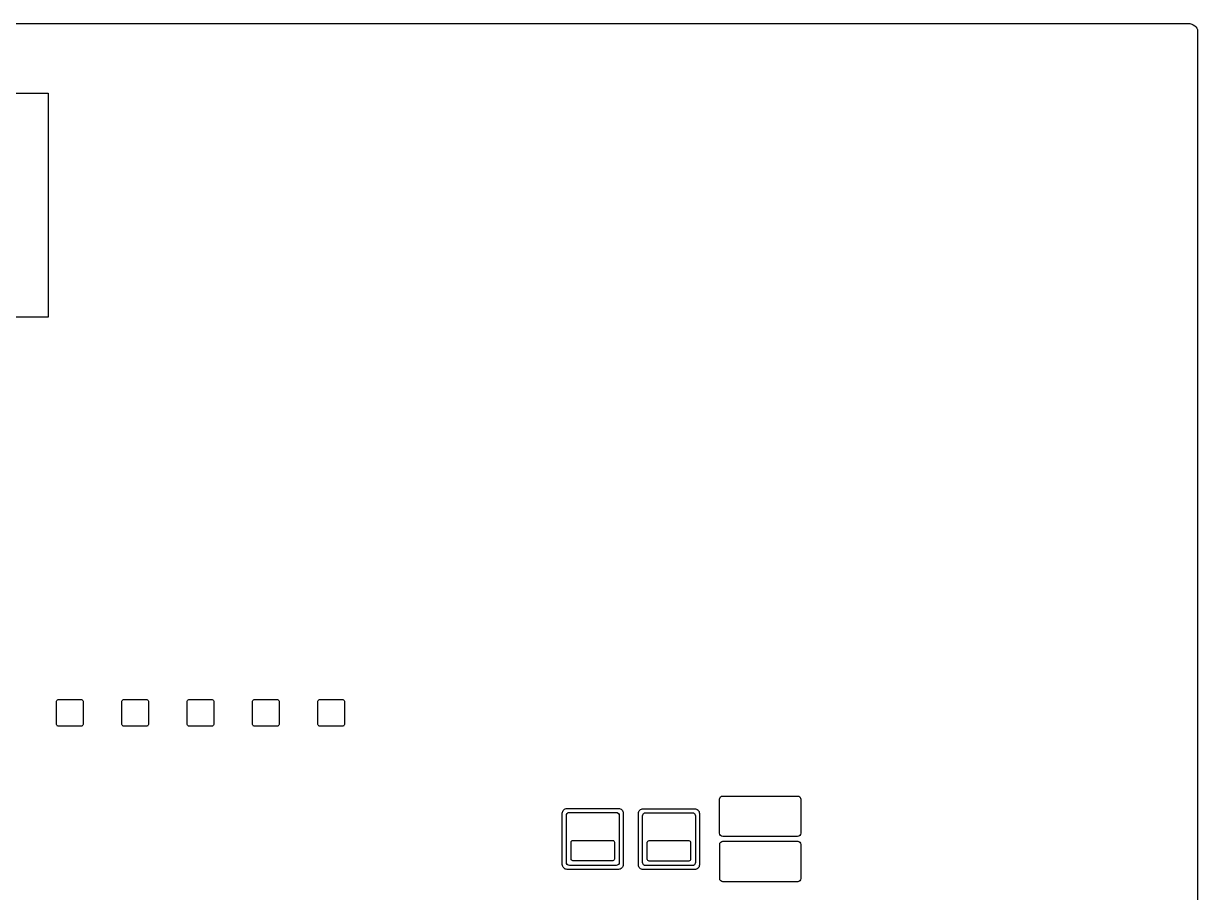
# Model space of a CAD drawing. Extents: x -788 to 2144, y -405 to 1340.
# Drawn here: x 1106 to 2144, y 572 to 1340 of the extents above; entities that cross this region are included whole.
import ezdxf

# ---------------------------------------------------------------- set-up
doc = ezdxf.new("R2010")
doc.units = 0
doc.layers.add('Background', color=7, linetype='CONTINUOUS')
doc.layers.add('Layer_1', color=7, linetype='CONTINUOUS')

msp = doc.modelspace()

# ---------------------------------------------------------------- linework, layer by layer
at = {"layer": 'Background', "color": 7}
for points in [[(-779.124652, 1339.889754), (2135.124747, 1339.889754)], [(2143.500094, 1333.143454), (2143.500094, -397.864134)]]:
    msp.add_lwpolyline(points, dxfattribs=at)
for points in [[(2135.124747, 1339.889754), (2137.346027, 1339.889754), (2139.476329, 1339.178985), (2141.047012, 1337.913809)], [(2141.047012, 1337.913809), (2142.617694, 1336.648632), (2143.500094, 1334.932684), (2143.500094, 1333.143454)]]:
    msp.add_open_spline(points, degree=3, dxfattribs=at)
at = {"layer": 'Layer_1', "color": 1}
for points in [[(763.500943, 1278.391181), (1128.000915, 1278.391181), (1128.000915, 1080.391187), (763.500943, 1080.391187)], [(1586.550694, 646.51337)], [(1653.814091, 646.271858)]]:
    msp.add_lwpolyline(points, close=True, dxfattribs=at)
at = {"layer": 'Layer_1', "color": 7}
for points in [[(1135.438668, 720.614186), (1135.438668, 741.165367)], [(1136.855991, 742.582689), (1157.407172, 742.582689)], [(1158.824494, 741.165367), (1158.824494, 720.614186)], [(1193.175609, 720.614186), (1193.175609, 741.165367)], [(1194.592932, 742.582689), (1215.144113, 742.582689)], [(1216.561436, 741.165367), (1216.561436, 720.614186)], [(1250.91258, 720.614186), (1250.91258, 741.165367)], [(1252.329902, 742.582689), (1272.881083, 742.582689)], [(1274.298406, 741.165367), (1274.298406, 720.614186)], [(1308.64955, 720.614186), (1308.64955, 741.165367)], [(1310.066872, 742.582689), (1330.618054, 742.582689)], [(1332.035376, 741.165367), (1332.035376, 720.614186)], [(1366.386491, 720.614186), (1366.386491, 741.165367)], [(1367.803814, 742.582689), (1388.354995, 742.582689)], [(1389.772318, 741.165367), (1389.772318, 720.614186)], [(1157.407172, 719.196863), (1136.855991, 719.196863)], [(1215.144113, 719.196863), (1194.592932, 719.196863)], [(1272.881083, 719.196863), (1252.329902, 719.196863)], [(1330.618054, 719.196863), (1310.066872, 719.196863)], [(1388.354995, 719.196863), (1367.803814, 719.196863)], [(1721.242845, 624.585801), (1721.242845, 654.602284)], [(1724.077491, 657.436929), (1790.093968, 657.436929)], [(1792.928614, 654.602284), (1792.928614, 624.585801)], [(1585.842032, 599.033055), (1585.842032, 640.135417)], [(1588.676678, 642.970063), (1629.77904, 642.970063)], [(1632.613686, 640.135417), (1632.613686, 599.033055)], [(1653.105402, 598.791543), (1653.105402, 639.893906)], [(1655.940047, 642.728551), (1697.042409, 642.728551)], [(1699.877055, 639.893906), (1699.877055, 598.791543)], [(1721.383279, 584.583919), (1721.383279, 614.600402)], [(1790.093968, 621.751156), (1724.077491, 621.751156)], [(1724.217925, 617.435048), (1790.234402, 617.435048)], [(1793.069048, 614.600402), (1793.069048, 584.583919)], [(1629.77904, 596.198409), (1588.676678, 596.198409)], [(1697.042409, 595.956898), (1655.940047, 595.956898)], [(1790.234402, 581.749274), (1724.217925, 581.749274)]]:
    msp.add_lwpolyline(points, dxfattribs=at)
for points in [[(1136.855991, 742.582689)], [(1194.592932, 742.582689)], [(1252.329902, 742.582689)], [(1310.066872, 742.582689)], [(1367.803814, 742.582689)], [(1724.077491, 657.436929)], [(1588.676678, 642.970063)], [(1655.940047, 642.728551)], [(1724.217925, 617.435048)]]:
    msp.add_lwpolyline(points, close=True, dxfattribs=at)
at = {"layer": 'Layer_1', "color": 1}
for points in [[(1586.550694, 646.51337), (1631.905024, 646.51337)], [(1653.814091, 646.271858), (1699.168422, 646.271858)], [(1582.298725, 596.907071), (1582.298725, 642.261402)], [(1636.156993, 642.261402), (1636.156993, 596.907071)], [(1649.562123, 596.665559), (1649.562123, 642.01989)], [(1703.420391, 642.01989), (1703.420391, 596.665559)], [(1631.905024, 592.655102), (1586.550694, 592.655102)], [(1699.168422, 592.413591), (1653.814091, 592.413591)]]:
    msp.add_lwpolyline(points, dxfattribs=at)
at = {"layer": 'Layer_1', "color": 5}
for points in [[(1590.102867, 601.750962), (1590.102867, 616.793075)], [(1591.640813, 618.272022), (1626.814916, 618.272022)], [(1628.352862, 616.793075), (1628.352862, 601.750962)], [(1626.814916, 600.272014), (1591.640813, 600.272014)]]:
    msp.add_lwpolyline(points, dxfattribs=at)
msp.add_lwpolyline([(1591.640813, 618.272022)], close=True, dxfattribs=at)
at = {"layer": 'Layer_1', "color": 2}
for points in [[(1657.366243, 601.509393), (1657.366243, 616.551506)], [(1658.904188, 618.030454), (1694.078291, 618.030454)], [(1695.616237, 616.551506), (1695.616237, 601.509393)], [(1694.078291, 600.030446), (1658.904188, 600.030446)]]:
    msp.add_lwpolyline(points, dxfattribs=at)
msp.add_lwpolyline([(1658.904188, 618.030454)], close=True, dxfattribs=at)
at = {"layer": 'Layer_1', "color": 7}
for points in [[(1135.438668, 741.165367), (1135.438668, 741.541264), (1135.587992, 741.901766), (1135.853792, 742.167565)], [(1135.853792, 742.167565), (1136.119592, 742.433365), (1136.480093, 742.582689), (1136.855991, 742.582689)], [(1157.407172, 742.582689), (1157.783069, 742.582689), (1158.143571, 742.433365), (1158.40937, 742.167565)], [(1158.40937, 742.167565), (1158.67517, 741.901766), (1158.824494, 741.541264), (1158.824494, 741.165367)], [(1193.175609, 741.165367), (1193.175609, 741.541264), (1193.324934, 741.901766), (1193.590734, 742.167565)], [(1193.590734, 742.167565), (1193.856533, 742.433365), (1194.217035, 742.582689), (1194.592932, 742.582689)], [(1215.144113, 742.582689), (1215.520011, 742.582689), (1215.880512, 742.433365), (1216.146312, 742.167565)], [(1216.146312, 742.167565), (1216.412112, 741.901766), (1216.561436, 741.541264), (1216.561436, 741.165367)], [(1250.91258, 741.165367), (1250.91258, 741.541264), (1251.061904, 741.901766), (1251.327704, 742.167565)], [(1251.327704, 742.167565), (1251.593503, 742.433365), (1251.954005, 742.582689), (1252.329902, 742.582689)], [(1272.881083, 742.582689), (1273.256981, 742.582689), (1273.617482, 742.433365), (1273.883282, 742.167565)], [(1273.883282, 742.167565), (1274.149082, 741.901766), (1274.298406, 741.541264), (1274.298406, 741.165367)], [(1308.64955, 741.165367), (1308.64955, 741.541264), (1308.798874, 741.901766), (1309.064674, 742.167565)], [(1309.064674, 742.167565), (1309.330473, 742.433365), (1309.690975, 742.582689), (1310.066872, 742.582689)], [(1330.618054, 742.582689), (1330.993951, 742.582689), (1331.354453, 742.433365), (1331.620252, 742.167565)], [(1331.620252, 742.167565), (1331.886052, 741.901766), (1332.035376, 741.541264), (1332.035376, 741.165367)], [(1366.386491, 741.165367), (1366.386491, 741.541264), (1366.535816, 741.901766), (1366.801616, 742.167565)], [(1366.801616, 742.167565), (1367.067415, 742.433365), (1367.427917, 742.582689), (1367.803814, 742.582689)], [(1388.354995, 742.582689), (1388.730893, 742.582689), (1389.091394, 742.433365), (1389.357194, 742.167565)], [(1389.357194, 742.167565), (1389.622993, 741.901766), (1389.772318, 741.541264), (1389.772318, 741.165367)], [(1135.853792, 719.611987), (1135.587992, 719.877787), (1135.438668, 720.238288), (1135.438668, 720.614186)], [(1136.855991, 719.196863), (1136.480093, 719.196863), (1136.119592, 719.346187), (1135.853792, 719.611987)], [(1158.40937, 719.611987), (1158.143571, 719.346187), (1157.783069, 719.196863), (1157.407172, 719.196863)], [(1158.824494, 720.614186), (1158.824494, 720.238288), (1158.67517, 719.877787), (1158.40937, 719.611987)], [(1193.590734, 719.611987), (1193.324934, 719.877787), (1193.175609, 720.238288), (1193.175609, 720.614186)], [(1194.592932, 719.196863), (1194.217035, 719.196863), (1193.856533, 719.346187), (1193.590734, 719.611987)], [(1216.146312, 719.611987), (1215.880512, 719.346187), (1215.520011, 719.196863), (1215.144113, 719.196863)], [(1216.561436, 720.614186), (1216.561436, 720.238288), (1216.412112, 719.877787), (1216.146312, 719.611987)], [(1251.327704, 719.611987), (1251.061904, 719.877787), (1250.91258, 720.238288), (1250.91258, 720.614186)], [(1252.329902, 719.196863), (1251.954005, 719.196863), (1251.593503, 719.346187), (1251.327704, 719.611987)], [(1273.883282, 719.611987), (1273.617482, 719.346187), (1273.256981, 719.196863), (1272.881083, 719.196863)], [(1274.298406, 720.614186), (1274.298406, 720.238288), (1274.149082, 719.877787), (1273.883282, 719.611987)], [(1309.064674, 719.611987), (1308.798874, 719.877787), (1308.64955, 720.238288), (1308.64955, 720.614186)], [(1310.066872, 719.196863), (1309.690975, 719.196863), (1309.330473, 719.346187), (1309.064674, 719.611987)], [(1331.620252, 719.611987), (1331.354453, 719.346187), (1330.993951, 719.196863), (1330.618054, 719.196863)], [(1332.035376, 720.614186), (1332.035376, 720.238288), (1331.886052, 719.877787), (1331.620252, 719.611987)], [(1366.801616, 719.611987), (1366.535816, 719.877787), (1366.386491, 720.238288), (1366.386491, 720.614186)], [(1367.803814, 719.196863), (1367.427917, 719.196863), (1367.067415, 719.346187), (1366.801616, 719.611987)], [(1389.357194, 719.611987), (1389.091394, 719.346187), (1388.730893, 719.196863), (1388.354995, 719.196863)], [(1389.772318, 720.614186), (1389.772318, 720.238288), (1389.622993, 719.877787), (1389.357194, 719.611987)], [(1721.242845, 654.602284), (1721.242845, 655.354079), (1721.541495, 656.075082), (1722.073094, 656.606681)], [(1722.073094, 656.606681), (1722.604693, 657.13828), (1723.325696, 657.436929), (1724.077491, 657.436929)], [(1790.093968, 657.436929), (1790.845763, 657.436929), (1791.566766, 657.13828), (1792.098365, 656.606681)], [(1792.098365, 656.606681), (1792.629964, 656.075082), (1792.928614, 655.354079), (1792.928614, 654.602284)], [(1585.842032, 640.135417), (1585.842032, 640.887212), (1586.140681, 641.608215), (1586.672281, 642.139814)], [(1586.672281, 642.139814), (1587.20388, 642.671414), (1587.924883, 642.970063), (1588.676678, 642.970063)], [(1629.77904, 642.970063), (1630.530835, 642.970063), (1631.251838, 642.671414), (1631.783437, 642.139814)], [(1631.783437, 642.139814), (1632.315036, 641.608215), (1632.613686, 640.887212), (1632.613686, 640.135417)], [(1653.105402, 639.893906), (1653.105402, 640.6457), (1653.404051, 641.366704), (1653.93565, 641.898303)], [(1653.93565, 641.898303), (1654.467249, 642.429902), (1655.188252, 642.728551), (1655.940047, 642.728551)], [(1697.042409, 642.728551), (1697.794204, 642.728551), (1698.515207, 642.429902), (1699.046807, 641.898303)], [(1699.046807, 641.898303), (1699.578406, 641.366704), (1699.877055, 640.6457), (1699.877055, 639.893906)], [(1722.073094, 622.581404), (1721.541495, 623.113003), (1721.242845, 623.834006), (1721.242845, 624.585801)], [(1724.077491, 621.751156), (1723.325696, 621.751156), (1722.604693, 622.049805), (1722.073094, 622.581404)], [(1792.098365, 622.581404), (1791.566766, 622.049805), (1790.845763, 621.751156), (1790.093968, 621.751156)], [(1792.928614, 624.585801), (1792.928614, 623.834006), (1792.629964, 623.113003), (1792.098365, 622.581404)], [(1721.383279, 614.600402), (1721.383279, 615.352197), (1721.681929, 616.0732), (1722.213528, 616.604799)], [(1722.213528, 616.604799), (1722.745127, 617.136398), (1723.46613, 617.435048), (1724.217925, 617.435048)], [(1790.234402, 617.435048), (1790.986197, 617.435048), (1791.7072, 617.136398), (1792.238799, 616.604799)], [(1792.238799, 616.604799), (1792.770398, 616.0732), (1793.069048, 615.352197), (1793.069048, 614.600402)], [(1586.672281, 597.028658), (1586.140681, 597.560257), (1585.842032, 598.28126), (1585.842032, 599.033055)], [(1588.676678, 596.198409), (1587.924883, 596.198409), (1587.20388, 596.497059), (1586.672281, 597.028658)], [(1631.783437, 597.028658), (1631.251838, 596.497059), (1630.530835, 596.198409), (1629.77904, 596.198409)], [(1632.613686, 599.033055), (1632.613686, 598.28126), (1632.315036, 597.560257), (1631.783437, 597.028658)], [(1653.93565, 596.787146), (1653.404051, 597.318745), (1653.105402, 598.039749), (1653.105402, 598.791543)], [(1655.940047, 595.956898), (1655.188252, 595.956898), (1654.467249, 596.255547), (1653.93565, 596.787146)], [(1699.046807, 596.787146), (1698.515207, 596.255547), (1697.794204, 595.956898), (1697.042409, 595.956898)], [(1699.877055, 598.791543), (1699.877055, 598.039749), (1699.578406, 597.318745), (1699.046807, 596.787146)], [(1722.213528, 582.579522), (1721.681929, 583.111121), (1721.383279, 583.832125), (1721.383279, 584.583919)], [(1724.217925, 581.749274), (1723.46613, 581.749274), (1722.745127, 582.047923), (1722.213528, 582.579522)], [(1792.238799, 582.579522), (1791.7072, 582.047923), (1790.986197, 581.749274), (1790.234402, 581.749274)], [(1793.069048, 584.583919), (1793.069048, 583.832125), (1792.770398, 583.111121), (1792.238799, 582.579522)]]:
    msp.add_open_spline(points, degree=3, dxfattribs=at)
at = {"layer": 'Layer_1', "color": 1}
for points in [[(1582.298725, 642.261402), (1582.298725, 643.389094), (1582.746699, 644.470599), (1583.544098, 645.267997)], [(1583.544098, 645.267997), (1584.341497, 646.065396), (1585.423001, 646.51337), (1586.550694, 646.51337)], [(1631.905024, 646.51337), (1633.032716, 646.51337), (1634.114221, 646.065396), (1634.91162, 645.267997)], [(1634.91162, 645.267997), (1635.709019, 644.470599), (1636.156993, 643.389094), (1636.156993, 642.261402)], [(1649.562123, 642.01989), (1649.562123, 643.147582), (1650.010097, 644.229087), (1650.807496, 645.026486)], [(1650.807496, 645.026486), (1651.604894, 645.823884), (1652.686399, 646.271858), (1653.814091, 646.271858)], [(1699.168422, 646.271858), (1700.296114, 646.271858), (1701.377619, 645.823884), (1702.175018, 645.026486)], [(1702.175018, 645.026486), (1702.972417, 644.229087), (1703.420391, 643.147582), (1703.420391, 642.01989)], [(1583.544098, 593.900475), (1582.746699, 594.697874), (1582.298725, 595.779379), (1582.298725, 596.907071)], [(1586.550694, 592.655102), (1585.423001, 592.655102), (1584.341497, 593.103076), (1583.544098, 593.900475)], [(1634.91162, 593.900475), (1634.114221, 593.103076), (1633.032716, 592.655102), (1631.905024, 592.655102)], [(1636.156993, 596.907071), (1636.156993, 595.779379), (1635.709019, 594.697874), (1634.91162, 593.900475)], [(1650.807496, 593.658963), (1650.010097, 594.456362), (1649.562123, 595.537867), (1649.562123, 596.665559)], [(1653.814091, 592.413591), (1652.686399, 592.413591), (1651.604894, 592.861565), (1650.807496, 593.658963)], [(1702.175018, 593.658963), (1701.377619, 592.861565), (1700.296114, 592.413591), (1699.168422, 592.413591)], [(1703.420391, 596.665559), (1703.420391, 595.537867), (1702.972417, 594.456362), (1702.175018, 593.658963)]]:
    msp.add_open_spline(points, degree=3, dxfattribs=at)
at = {"layer": 'Layer_1', "color": 5}
for points in [[(1590.102867, 616.793075), (1590.102867, 617.185316), (1590.264901, 617.561492), (1590.553321, 617.838848)], [(1590.553321, 617.838848), (1590.841742, 618.116205), (1591.232925, 618.272022), (1591.640813, 618.272022)], [(1626.814916, 618.272022), (1627.222804, 618.272022), (1627.613987, 618.116205), (1627.902408, 617.838848)], [(1627.902408, 617.838848), (1628.190829, 617.561492), (1628.352862, 617.185316), (1628.352862, 616.793075)], [(1590.553321, 600.705188), (1590.264901, 600.982544), (1590.102867, 601.35872), (1590.102867, 601.750962)], [(1628.352862, 601.750962), (1628.352862, 601.35872), (1628.190829, 600.982544), (1627.902408, 600.705188)], [(1591.640813, 600.272014), (1591.232925, 600.272014), (1590.841742, 600.427831), (1590.553321, 600.705188)], [(1627.902408, 600.705188), (1627.613987, 600.427831), (1627.222804, 600.272014), (1626.814916, 600.272014)]]:
    msp.add_open_spline(points, degree=3, dxfattribs=at)
at = {"layer": 'Layer_1', "color": 2}
for points in [[(1657.366243, 616.551506), (1657.366243, 616.943747), (1657.528276, 617.319923), (1657.816696, 617.59728)], [(1657.816696, 617.59728), (1658.105117, 617.874636), (1658.4963, 618.030454), (1658.904188, 618.030454)], [(1694.078291, 618.030454), (1694.48618, 618.030454), (1694.877362, 617.874636), (1695.165783, 617.59728)], [(1695.165783, 617.59728), (1695.454204, 617.319923), (1695.616237, 616.943747), (1695.616237, 616.551506)], [(1657.816696, 600.463619), (1657.528276, 600.740976), (1657.366243, 601.117152), (1657.366243, 601.509393)], [(1658.904188, 600.030446), (1658.4963, 600.030446), (1658.105117, 600.186263), (1657.816696, 600.463619)], [(1695.165783, 600.463619), (1694.877362, 600.186263), (1694.48618, 600.030446), (1694.078291, 600.030446)], [(1695.616237, 601.509393), (1695.616237, 601.117152), (1695.454204, 600.740976), (1695.165783, 600.463619)]]:
    msp.add_open_spline(points, degree=3, dxfattribs=at)

doc.saveas('drawing.dxf')
